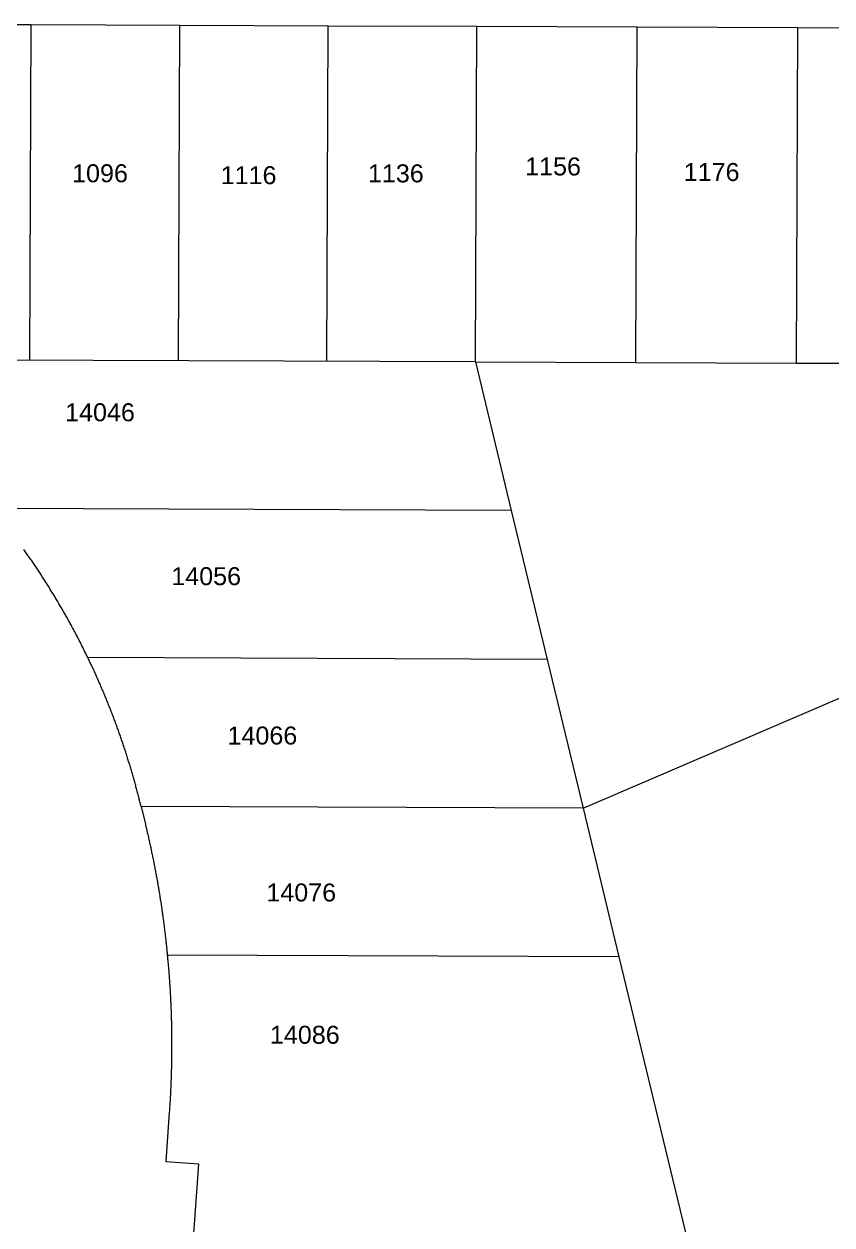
# Model space of a CAD drawing. Header units: feet. Extents: x 865220 to 2866543, y -2240498 to 973965.
# Drawn here: x 2862818 to 2863156, y 966133 to 966634 of the extents above; entities that cross this region are included whole.
import ezdxf
from ezdxf.enums import TextEntityAlignment as Align

# ---------------------------------------------------------------- set-up
doc = ezdxf.new("R2010")
doc.units = ezdxf.units.FT
doc.header["$LTSCALE"] = 0.015
doc.header["$MEASUREMENT"] = 0
doc.layers.add('Dakota County Addresses', color=7, linetype='Continuous')
doc.layers.add('Dakota County Parcels', color=7, linetype='Continuous')
doc.styles.add('Dimensions 100', font='arial.ttf')

# ---------------------------------------------------------------- blocks, each defined once
blk = doc.blocks.new('ACMAP_ANN_TEMPLATE_Dakota County Addresses')
at = {"layer": 'Dakota County Addresses', "style": 'Dimensions 100'}
blk.add_attdef('DakotaCountyAddress', text='', height=50, dxfattribs=at).set_placement((0, 0), align=Align.CENTER)

msp = doc.modelspace()

# ---------------------------------------------------------------- linework, layer by layer
at = {"layer": 'Dakota County Parcels', "lineweight": 5, "ltscale": 100}
for p, q in [((2862759.26, 966633.74), (2862821.26, 966633.51)), ((2862820.72, 966493.52), (2862821.26, 966633.51)), ((2862821.26, 966633.51), (2862883.25, 966633.27)), ((2862882.72, 966493.29), (2862883.25, 966633.27)), ((2862883.25, 966633.27), (2862945.24, 966633.03)), ((2862944.71, 966493.05), (2862945.24, 966633.03)), ((2862945.24, 966633.03), (2863007.24, 966632.8)), ((2863006.7, 966492.82), (2863007.24, 966632.8)), ((2863007.24, 966632.8), (2863074.23, 966632.54)), ((2863073.7, 966492.56), (2863074.23, 966632.54)), ((2863074.23, 966632.54), (2863141.22, 966632.29)), ((2863140.69, 966492.3), (2863141.22, 966632.29)), ((2863141.22, 966632.29), (2863206.08, 966632.04)), ((2863006.7, 966492.82), (2862735.66, 966493.85)), ((2863006.7, 966492.82), (2863021.67, 966430.77)), ((2863006.7, 966492.82), (2863073.7, 966492.56)), ((2863073.7, 966492.56), (2863140.69, 966492.3)), ((2863140.69, 966492.3), (2863192.68, 966492.11)), ((2863021.67, 966430.77), (2862805.11, 966431.59)), ((2863021.67, 966430.77), (2863036.65, 966368.71)), ((2863051.62, 966306.66), (2863306.55, 966416.01)), ((2863036.65, 966368.71), (2862844.9, 966369.45)), ((2863036.65, 966368.71), (2863051.62, 966306.66)), ((2863051.62, 966306.66), (2862867.12, 966307.37)), ((2862867.12, 966307.37), (2862868.91, 966299.96)), ((2863051.62, 966306.66), (2863066.59, 966244.61)), ((2863066.59, 966244.61), (2862878.09, 966245.33)), ((2863066.59, 966244.61), (2863110.54, 966062.47)), ((2862878.91, 966179.87), (2862877.43, 966159.08)), ((2862891.19, 966158.1), (2862877.43, 966159.08)), ((2862885.79, 966082.18), (2862891.19, 966158.1))]:
    msp.add_line(p, q, dxfattribs=at)
for points in [[(2862844.9, 966369.45), (2862844.68, 966369.9), (2862844.47, 966370.34), (2862844.25, 966370.79), (2862844.03, 966371.24), (2862843.81, 966371.69), (2862843.58, 966372.14), (2862843.36, 966372.59), (2862843.14, 966373.03), (2862842.91, 966373.48), (2862842.69, 966373.93), (2862842.46, 966374.38), (2862842.24, 966374.82), (2862842.01, 966375.27), (2862841.79, 966375.71), (2862841.56, 966376.16), (2862841.33, 966376.6), (2862841.1, 966377.05), (2862840.87, 966377.49), (2862840.64, 966377.93), (2862840.41, 966378.38), (2862840.17, 966378.82), (2862839.94, 966379.26), (2862839.71, 966379.7), (2862839.47, 966380.14), (2862839.24, 966380.59), (2862839, 966381.03), (2862838.76, 966381.47), (2862838.53, 966381.91), (2862838.29, 966382.35), (2862838.05, 966382.79), (2862837.81, 966383.22), (2862837.57, 966383.66), (2862837.33, 966384.1), (2862837.09, 966384.54), (2862836.85, 966384.98), (2862836.6, 966385.41), (2862836.36, 966385.85), (2862836.12, 966386.29), (2862835.87, 966386.72), (2862835.62, 966387.16), (2862835.38, 966387.59), (2862835.13, 966388.03), (2862834.88, 966388.46), (2862834.63, 966388.89), (2862834.38, 966389.33), (2862834.13, 966389.76), (2862833.88, 966390.19), (2862833.63, 966390.63), (2862833.38, 966391.06), (2862833.13, 966391.49), (2862832.87, 966391.92), (2862832.62, 966392.35), (2862832.37, 966392.78), (2862832.11, 966393.21), (2862831.85, 966393.64), (2862831.6, 966394.07), (2862831.34, 966394.5), (2862831.08, 966394.92), (2862830.82, 966395.35), (2862830.56, 966395.78), (2862830.3, 966396.21), (2862830.04, 966396.63), (2862829.78, 966397.06), (2862829.52, 966397.48), (2862829.25, 966397.91), (2862828.99, 966398.33), (2862828.72, 966398.76), (2862828.46, 966399.18), (2862828.19, 966399.6), (2862827.93, 966400.03), (2862827.66, 966400.45), (2862827.39, 966400.87), (2862827.12, 966401.29), (2862826.85, 966401.72), (2862826.58, 966402.14), (2862826.31, 966402.56), (2862826.04, 966402.98), (2862825.77, 966403.4), (2862825.5, 966403.81), (2862825.22, 966404.23), (2862824.95, 966404.65), (2862824.68, 966405.07), (2862824.4, 966405.49), (2862824.12, 966405.9), (2862823.85, 966406.32), (2862823.57, 966406.74), (2862823.29, 966407.15), (2862823.01, 966407.57), (2862822.73, 966407.98), (2862822.45, 966408.4), (2862822.17, 966408.81), (2862821.89, 966409.22), (2862821.61, 966409.63), (2862821.33, 966410.05), (2862821.04, 966410.46), (2862820.76, 966410.87), (2862820.47, 966411.28), (2862820.19, 966411.69), (2862819.9, 966412.1), (2862819.62, 966412.51), (2862819.33, 966412.92), (2862819.04, 966413.33), (2862818.75, 966413.74), (2862818.46, 966414.14), (2862818.17, 966414.55)], [(2862867.12, 966307.37), (2862867, 966307.85), (2862866.88, 966308.34), (2862866.76, 966308.82), (2862866.64, 966309.31), (2862866.52, 966309.79), (2862866.4, 966310.28), (2862866.28, 966310.76), (2862866.16, 966311.25), (2862866.03, 966311.73), (2862865.91, 966312.22), (2862865.78, 966312.7), (2862865.66, 966313.18), (2862865.53, 966313.67), (2862865.4, 966314.15), (2862865.27, 966314.63), (2862865.14, 966315.12), (2862865.01, 966315.6), (2862864.88, 966316.08), (2862864.75, 966316.56), (2862864.62, 966317.05), (2862864.48, 966317.53), (2862864.35, 966318.01), (2862864.21, 966318.49), (2862864.08, 966318.97), (2862863.94, 966319.45), (2862863.8, 966319.93), (2862863.66, 966320.41), (2862863.53, 966320.89), (2862863.39, 966321.37), (2862863.25, 966321.85), (2862863.1, 966322.33), (2862862.96, 966322.81), (2862862.82, 966323.29), (2862862.68, 966323.77), (2862862.53, 966324.25), (2862862.39, 966324.73), (2862862.24, 966325.21), (2862862.09, 966325.68), (2862861.95, 966326.16), (2862861.8, 966326.64), (2862861.65, 966327.12), (2862861.5, 966327.59), (2862861.35, 966328.07), (2862861.2, 966328.55), (2862861.05, 966329.02), (2862860.89, 966329.5), (2862860.74, 966329.97), (2862860.59, 966330.45), (2862860.43, 966330.93), (2862860.28, 966331.4), (2862860.12, 966331.88), (2862859.96, 966332.35), (2862859.8, 966332.82), (2862859.64, 966333.3), (2862859.48, 966333.77), (2862859.32, 966334.25), (2862859.16, 966334.72), (2862859, 966335.19), (2862858.84, 966335.66), (2862858.68, 966336.14), (2862858.51, 966336.61), (2862858.35, 966337.08), (2862858.18, 966337.55), (2862858.01, 966338.02), (2862857.85, 966338.5), (2862857.68, 966338.97), (2862857.51, 966339.44), (2862857.34, 966339.91), (2862857.17, 966340.38), (2862857, 966340.85), (2862856.83, 966341.32), (2862856.65, 966341.79), (2862856.48, 966342.25), (2862856.31, 966342.72), (2862856.13, 966343.19), (2862855.96, 966343.66), (2862855.78, 966344.13), (2862855.6, 966344.6), (2862855.42, 966345.06), (2862855.25, 966345.53), (2862855.07, 966346), (2862854.89, 966346.46), (2862854.71, 966346.93), (2862854.52, 966347.39), (2862854.34, 966347.86), (2862854.16, 966348.32), (2862853.97, 966348.79), (2862853.79, 966349.25), (2862853.6, 966349.72), (2862853.42, 966350.18), (2862853.23, 966350.65), (2862853.04, 966351.11), (2862852.86, 966351.57), (2862852.67, 966352.04), (2862852.48, 966352.5), (2862852.29, 966352.96), (2862852.09, 966353.42), (2862851.9, 966353.88), (2862851.71, 966354.35), (2862851.52, 966354.81), (2862851.32, 966355.27), (2862851.13, 966355.73), (2862850.93, 966356.19), (2862850.73, 966356.65), (2862850.54, 966357.11), (2862850.34, 966357.57), (2862850.14, 966358.02), (2862849.94, 966358.48), (2862849.74, 966358.94), (2862849.54, 966359.4), (2862849.34, 966359.86), (2862849.14, 966360.31), (2862848.93, 966360.77), (2862848.73, 966361.23), (2862848.52, 966361.68), (2862848.32, 966362.14), (2862848.11, 966362.59), (2862847.9, 966363.05), (2862847.7, 966363.5), (2862847.49, 966363.96), (2862847.28, 966364.41), (2862847.07, 966364.87), (2862846.86, 966365.32), (2862846.65, 966365.77), (2862846.44, 966366.22), (2862846.22, 966366.68), (2862846.01, 966367.13), (2862845.8, 966367.58), (2862845.58, 966368.03), (2862845.37, 966368.48), (2862845.15, 966368.93), (2862844.9, 966369.45)], [(2862868.91, 966299.96), (2862869.03, 966299.47), (2862869.14, 966298.99), (2862869.26, 966298.5), (2862869.38, 966298.02), (2862869.49, 966297.53), (2862869.6, 966297.04), (2862869.72, 966296.55), (2862869.83, 966296.07), (2862869.94, 966295.58), (2862870.05, 966295.09), (2862870.17, 966294.61), (2862870.28, 966294.12), (2862870.39, 966293.63), (2862870.49, 966293.14), (2862870.6, 966292.65), (2862870.71, 966292.17), (2862870.82, 966291.68), (2862870.92, 966291.19), (2862871.03, 966290.7), (2862871.14, 966290.21), (2862871.24, 966289.72), (2862871.34, 966289.23), (2862871.45, 966288.75), (2862871.55, 966288.26), (2862871.65, 966287.77), (2862871.75, 966287.28), (2862871.86, 966286.79), (2862871.96, 966286.3), (2862872.06, 966285.81), (2862872.15, 966285.32), (2862872.25, 966284.83), (2862872.35, 966284.34), (2862872.45, 966283.85), (2862872.55, 966283.36), (2862872.64, 966282.87), (2862872.74, 966282.38), (2862872.83, 966281.88), (2862872.93, 966281.39), (2862873.02, 966280.9), (2862873.11, 966280.41), (2862873.2, 966279.92), (2862873.3, 966279.43), (2862873.39, 966278.94), (2862873.48, 966278.44), (2862873.57, 966277.95), (2862873.66, 966277.46), (2862873.74, 966276.97), (2862873.83, 966276.48), (2862873.92, 966275.98), (2862874.01, 966275.49), (2862874.09, 966275), (2862874.18, 966274.51), (2862874.26, 966274.01), (2862874.35, 966273.52), (2862874.43, 966273.03), (2862874.51, 966272.54), (2862874.59, 966272.04), (2862874.68, 966271.55), (2862874.76, 966271.06), (2862874.84, 966270.56), (2862874.92, 966270.07), (2862875, 966269.57), (2862875.07, 966269.08), (2862875.15, 966268.59), (2862875.23, 966268.09), (2862875.31, 966267.6), (2862875.38, 966267.11), (2862875.46, 966266.61), (2862875.53, 966266.12), (2862875.61, 966265.62), (2862875.68, 966265.13), (2862875.75, 966264.63), (2862875.82, 966264.14), (2862875.9, 966263.64), (2862875.97, 966263.15), (2862876.04, 966262.65), (2862876.11, 966262.16), (2862876.18, 966261.66), (2862876.24, 966261.17), (2862876.31, 966260.67), (2862876.38, 966260.18), (2862876.45, 966259.68), (2862876.51, 966259.19), (2862876.58, 966258.69), (2862876.64, 966258.19), (2862876.71, 966257.7), (2862876.77, 966257.2), (2862876.83, 966256.71), (2862876.89, 966256.21), (2862876.95, 966255.71), (2862877.02, 966255.22), (2862877.08, 966254.72), (2862877.14, 966254.23), (2862877.19, 966253.73), (2862877.25, 966253.23), (2862877.31, 966252.74), (2862877.37, 966252.24), (2862877.42, 966251.74), (2862877.48, 966251.25), (2862877.53, 966250.75), (2862877.59, 966250.25), (2862877.64, 966249.76), (2862877.7, 966249.26), (2862877.75, 966248.76), (2862877.8, 966248.26), (2862877.85, 966247.77), (2862877.9, 966247.27), (2862877.95, 966246.77), (2862878, 966246.27), (2862878.09, 966245.33)], [(2862878.09, 966245.33), (2862878.14, 966244.83), (2862878.19, 966244.34), (2862878.23, 966243.84), (2862878.28, 966243.34), (2862878.33, 966242.84), (2862878.37, 966242.35), (2862878.41, 966241.85), (2862878.46, 966241.35), (2862878.5, 966240.85), (2862878.54, 966240.35), (2862878.58, 966239.85), (2862878.62, 966239.36), (2862878.66, 966238.86), (2862878.7, 966238.36), (2862878.74, 966237.86), (2862878.78, 966237.36), (2862878.82, 966236.86), (2862878.85, 966236.37), (2862878.89, 966235.87), (2862878.92, 966235.37), (2862878.96, 966234.87), (2862878.99, 966234.37), (2862879.03, 966233.87), (2862879.06, 966233.37), (2862879.09, 966232.87), (2862879.12, 966232.38), (2862879.16, 966231.88), (2862879.19, 966231.38), (2862879.22, 966230.88), (2862879.25, 966230.38), (2862879.27, 966229.88), (2862879.3, 966229.38), (2862879.33, 966228.88), (2862879.36, 966228.38), (2862879.38, 966227.88), (2862879.41, 966227.38), (2862879.43, 966226.88), (2862879.46, 966226.38), (2862879.48, 966225.89), (2862879.5, 966225.39), (2862879.52, 966224.89), (2862879.55, 966224.39), (2862879.57, 966223.89), (2862879.59, 966223.39), (2862879.61, 966222.89), (2862879.63, 966222.39), (2862879.64, 966221.89), (2862879.66, 966221.39), (2862879.68, 966220.89), (2862879.7, 966220.39), (2862879.71, 966219.89), (2862879.73, 966219.39), (2862879.74, 966218.89), (2862879.75, 966218.39), (2862879.77, 966217.89), (2862879.78, 966217.39), (2862879.79, 966216.89), (2862879.8, 966216.39), (2862879.81, 966215.89), (2862879.82, 966215.39), (2862879.83, 966214.89), (2862879.84, 966214.39), (2862879.85, 966213.89), (2862879.86, 966213.39), (2862879.87, 966212.89), (2862879.87, 966212.39), (2862879.88, 966211.89), (2862879.88, 966211.39), (2862879.89, 966210.89), (2862879.89, 966210.39), (2862879.89, 966209.89), (2862879.9, 966209.39), (2862879.9, 966208.89), (2862879.9, 966208.39), (2862879.9, 966207.89), (2862879.9, 966207.39), (2862879.9, 966206.89), (2862879.9, 966206.39), (2862879.9, 966205.89), (2862879.89, 966205.39), (2862879.89, 966204.89), (2862879.89, 966204.39), (2862879.88, 966203.89), (2862879.88, 966203.39), (2862879.87, 966202.89), (2862879.86, 966202.39), (2862879.86, 966201.89), (2862879.85, 966201.39), (2862879.84, 966200.9), (2862879.83, 966200.4), (2862879.82, 966199.9), (2862879.81, 966199.4), (2862879.8, 966198.9), (2862879.79, 966198.4), (2862879.78, 966197.9), (2862879.76, 966197.4), (2862879.75, 966196.9), (2862879.74, 966196.4), (2862879.72, 966195.9), (2862879.71, 966195.4), (2862879.69, 966194.9), (2862879.67, 966194.4), (2862879.66, 966193.9), (2862879.64, 966193.4), (2862879.62, 966192.9), (2862879.6, 966192.4), (2862879.58, 966191.9), (2862879.56, 966191.4), (2862879.54, 966190.9), (2862879.52, 966190.4), (2862879.5, 966189.9), (2862879.47, 966189.4), (2862879.45, 966188.9), (2862879.42, 966188.4), (2862879.4, 966187.9), (2862879.37, 966187.41), (2862879.35, 966186.91), (2862879.32, 966186.41), (2862879.29, 966185.91), (2862879.27, 966185.41), (2862879.24, 966184.91), (2862879.21, 966184.41), (2862879.18, 966183.91), (2862879.15, 966183.41), (2862879.12, 966182.91), (2862879.08, 966182.41), (2862879.05, 966181.92), (2862879.02, 966181.42), (2862878.98, 966180.92), (2862878.95, 966180.42), (2862878.91, 966179.87)]]:
    msp.add_lwpolyline(points, dxfattribs=at)

# ---------------------------------------------------------------- block references
at = {"layer": 'Dakota County Addresses', "lineweight": 5, "ltscale": 100, "xscale": 0.15, "yscale": 0.15, "zscale": 0.15}
for p, values in [((2863039.09, 966570.58), {'DakotaCountyAddress': '1156'}), ((2862849.99, 966567.74), {'DakotaCountyAddress': '1096'}), ((2862912, 966566.94), {'DakotaCountyAddress': '1116'}), ((2862973.48, 966567.69), {'DakotaCountyAddress': '1136'}), ((2863105.29, 966568.26), {'DakotaCountyAddress': '1176'}), ((2862849.98, 966468.03), {'DakotaCountyAddress': '14046'}), ((2862894.3, 966399.66), {'DakotaCountyAddress': '14056'}), ((2862917.77, 966333.19), {'DakotaCountyAddress': '14066'}), ((2862933.98, 966267.71), {'DakotaCountyAddress': '14076'}), ((2862935.48, 966208.35), {'DakotaCountyAddress': '14086'})]:
    msp.add_blockref('ACMAP_ANN_TEMPLATE_Dakota County Addresses', p, dxfattribs=at).add_auto_attribs(values)

doc.saveas('drawing.dxf')
